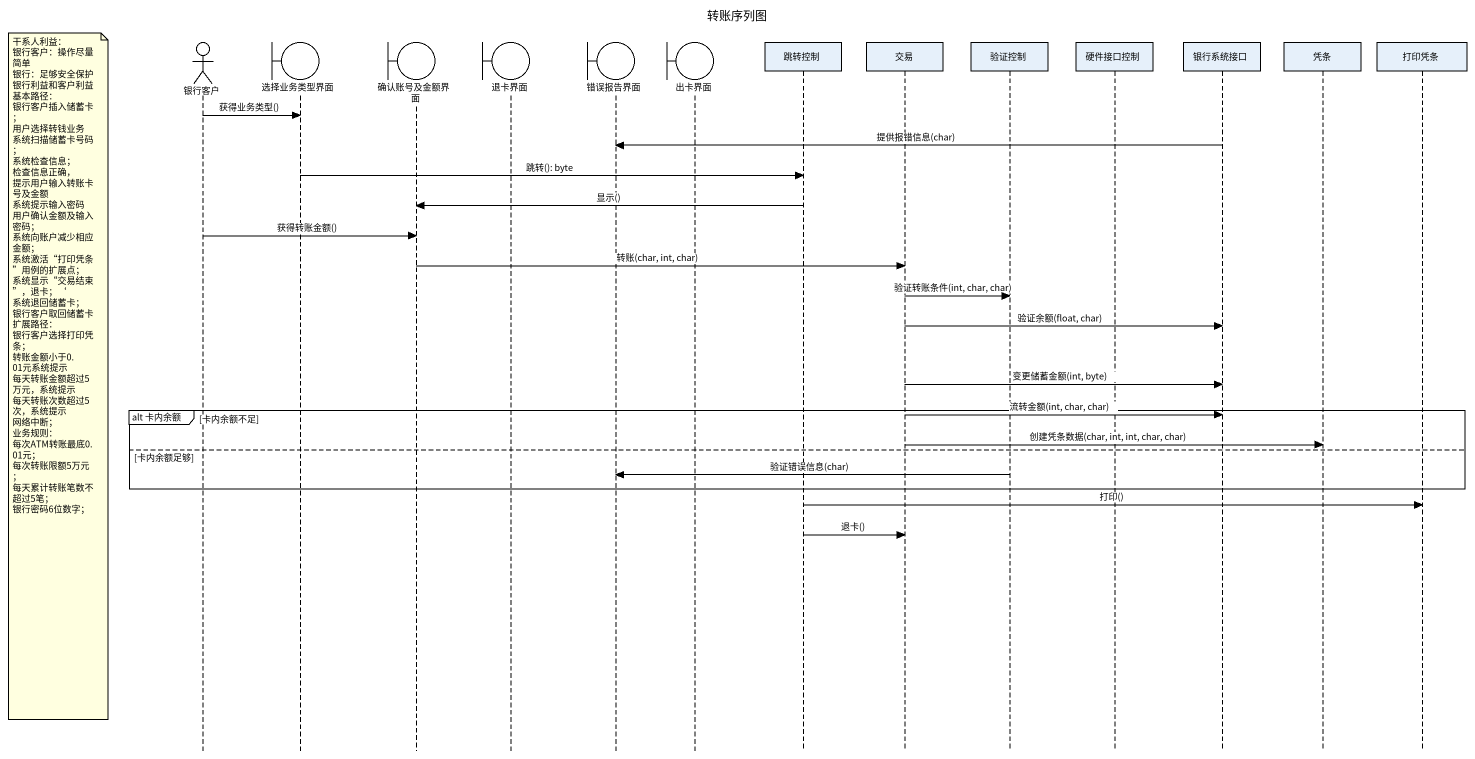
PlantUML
@startuml
title 转账序列图
hide footbox
actor 银行客户
boundary 选择业务类型界面
boundary 确认账号及金额界面
boundary 退卡界面
boundary 错误报告界面
boundary 出卡界面
participant 跳转控制
participant 交易
participant 验证控制
participant 硬件接口控制
participant 银行系统接口
participant 凭条
participant 打印凭条

银行客户 -> 选择业务类型界面 : 获得业务类型()
银行系统接口 -> 错误报告界面 : 提供报错信息(char)
选择业务类型界面 -> 跳转控制 : 跳转(): byte
跳转控制 -> 确认账号及金额界面 : 显示()
银行客户 -> 确认账号及金额界面 : 获得转账金额()
确认账号及金额界面 -> 交易 : 转账(char, int, char)
交易 -> 验证控制 : 验证转账条件(int, char, char)
交易 -> 银行系统接口 : 验证余额(float, char)
note left of 银行客户
  干系人利益：
  银行客户：操作尽量简单
  银行：足够安全保护银行利益和客户利益
  基本路径：
  银行客户插入储蓄卡；
  用户选择转钱业务
  系统扫描储蓄卡号码；
  系统检查信息；
  检查信息正确，
  提示用户输入转账卡号及金额
  系统提示输入密码
  用户确认金额及输入密码；
  系统向账户减少相应金额；
  系统激活“打印凭条”用例的扩展点；
  系统显示“交易结束”，退卡；‘
  系统退回储蓄卡；
  银行客户取回储蓄卡
  扩展路径：
  银行客户选择打印凭条；
  转账金额小于0.01元系统提示
  每天转账金额超过5万元，系统提示
  每天转账次数超过5次，系统提示
  网络中断；
  业务规则：
  每次ATM转账最底0.01元；
  每次转账限额5万元；
  每天累计转账笔数不超过5笔；
  银行密码6位数字；
end note
交易 -> 银行系统接口 : 变更储蓄金额(int, byte)
group alt 卡内余额 [卡内余额不足]
  交易 -> 银行系统接口 : 流转金额(int, char, char)
  交易 -> 凭条 : 创建凭条数据(char, int, int, char, char)
else 卡内余额足够
  验证控制 -> 错误报告界面 : 验证错误信息(char)
end
跳转控制 -> 打印凭条 : 打印()
跳转控制 -> 交易 : 退卡()
@enduml
